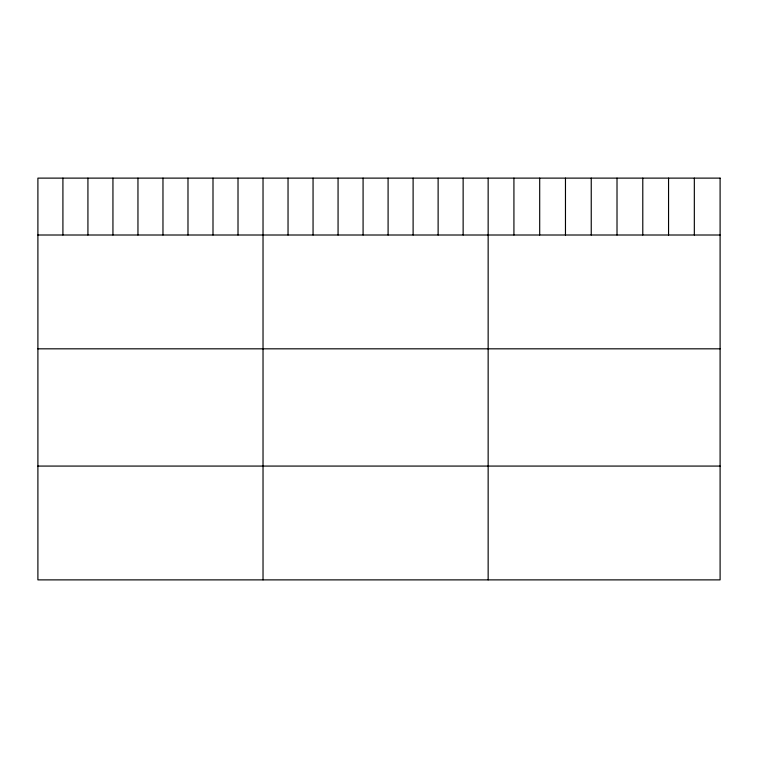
<?xml version="1.0" encoding="UTF-8"?>
<svg xmlns="http://www.w3.org/2000/svg" width="758" height="758" viewBox="0 0 758 758"><rect width="100%" height="100%" fill="white"/><g stroke="black" fill="none" stroke-linecap="round" stroke-linejoin="round"><path stroke-width="1.14" d="M37.9 235.008L720.1 235.008M37.9 348.822L720.1 348.822M37.9 466.075L720.1 466.075M694.328 178.121L694.328 235.008M668.556 178.121L668.556 235.008M642.784 178.121L642.784 235.008M617.012 178.121L617.012 235.008M591.24 178.121L591.24 235.008M565.468 178.121L565.468 235.008M539.696 178.121L539.696 235.008M513.924 178.121L513.924 235.008M488.152 178.121L488.152 579.879M463.138 178.121L463.138 235.008M438.124 178.121L438.124 235.008M413.11 178.121L413.11 235.008M388.096 178.121L388.096 235.008M363.082 178.121L363.082 235.008M338.068 178.121L338.068 235.008M313.054 178.121L313.054 235.008M288.04 178.121L288.04 235.008M263.026 178.121L263.026 579.879M238.012 178.121L238.012 235.008M212.998 178.121L212.998 235.008M187.984 178.121L187.984 235.008M162.97 178.121L162.97 235.008M137.956 178.121L137.956 235.008M112.942 178.121L112.942 235.008M87.928 178.121L87.928 235.008M62.914 178.121L62.914 235.008M720.1 178.121L37.9 178.121L37.9 579.879L720.1 579.879L720.1 178.121"/></g></svg>
